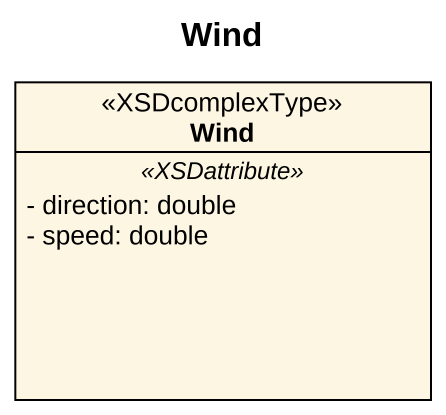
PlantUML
@startuml
title Wind
hide circle
hide empty members
skinparam classAttributeIconSize 0
class Wind <<XSDcomplexType>> {
  .. <<XSDattribute>> ..
  - direction: double
  - speed: double
}
@enduml
